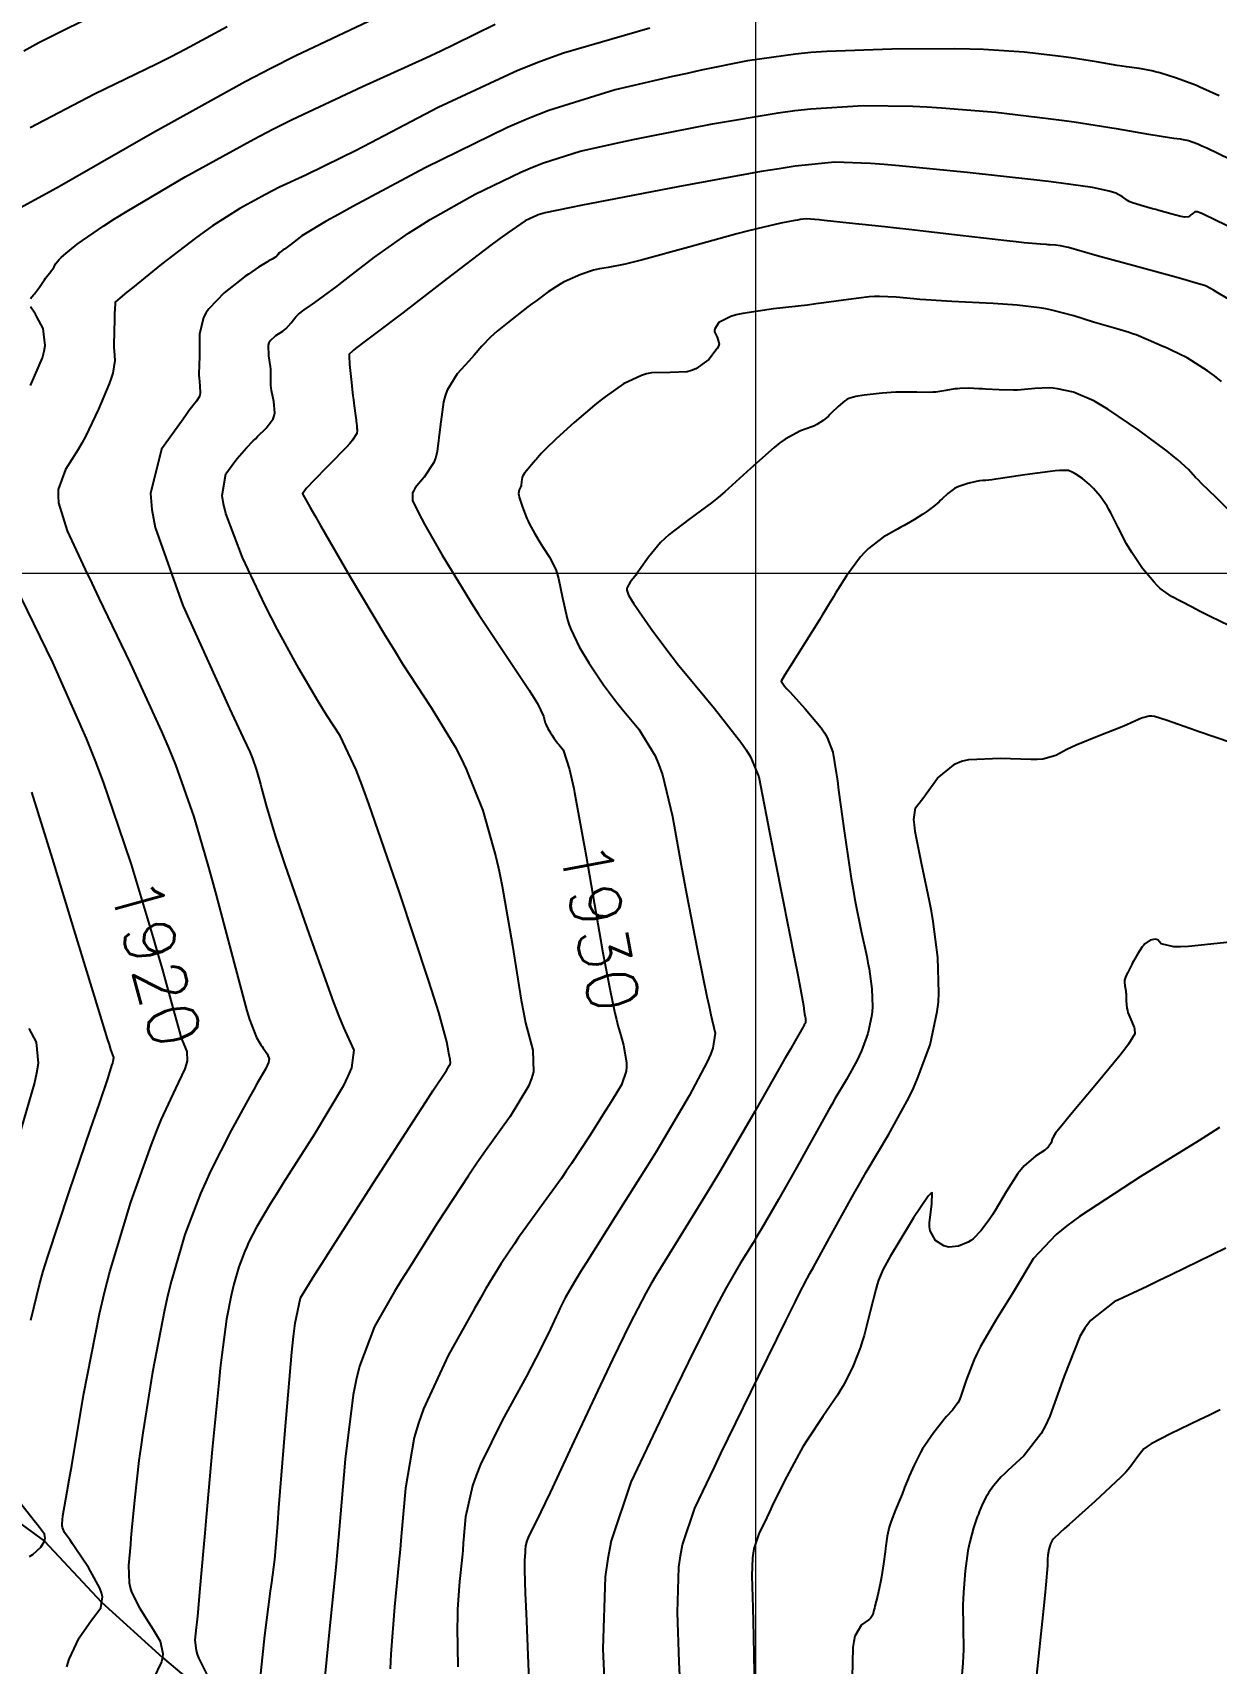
# Model space of a CAD drawing. Header units: metres. Extents: x 837117 to 838477, y 1189012 to 1191015.
# Drawn here: x 838221.9 to 838311.3, y 1189531.5 to 1189654.7 of the extents above; entities that cross this region are included whole.
import ezdxf

# ---------------------------------------------------------------- set-up
doc = ezdxf.new("R2010")
doc.units = ezdxf.units.M
doc.header["$LTSCALE"] = 0.3
doc.layers.add('COORD', color=7, linetype='Continuous', lineweight=20)
doc.layers.add('DRENAJE', color=5, linetype='Continuous', lineweight=25)
doc.layers.add('COTAS 10', color=1, linetype='Continuous')
doc.layers.add('COTAS INT', color=252, linetype='Continuous')
doc.styles.get("Standard").update_dxf_attribs({"font": 'simplex.shx'})

msp = doc.modelspace()

# ---------------------------------------------------------------- linework, layer by layer
at = {"layer": 'COORD'}
for p, q in [((838276.514, 1189013.872), (838276.514, 1191013.872)), ((837476.514, 1189613.872), (838476.514, 1189613.872))]:
    msp.add_line(p, q, dxfattribs=at)
at = {"layer": 'COTAS 10'}
for points, elevation in [([(838221.744, 1189634.603), (838221.981, 1189634.88), (838222.053, 1189634.971), (838222.128, 1189635.069), (838222.424, 1189635.476), (838222.733, 1189635.911), (838222.818, 1189636.025), (838222.901, 1189636.138), (838223.197, 1189636.524), (838223.442, 1189636.857), (838223.494, 1189636.936), (838223.538, 1189637.009), (838223.638, 1189637.227), (838223.923, 1189637.567), (838224.083, 1189637.717), (838224.279, 1189637.892), (838225.283, 1189638.728), (838227.283, 1189640.11), (838228.108, 1189640.63), (838229.05, 1189641.208), (838233.43, 1189643.79), (838238.614, 1189646.643), (838240.063, 1189647.391), (838241.519, 1189648.122), (838246.824, 1189650.614), (838251.609, 1189652.784), (838252.736, 1189653.312), (838253.777, 1189653.808), (838256.824, 1189655.337)], 1920), ([(838312.19, 1189634.573), (838311.271, 1189635.122), (838311.072, 1189635.237), (838310.897, 1189635.336), (838310.464, 1189635.559), (838309.513, 1189635.853), (838309.011, 1189635.996), (838308.405, 1189636.167), (838305.354, 1189637.006), (838302.284, 1189637.846), (838301.666, 1189638.016), (838301.149, 1189638.16), (838300.117, 1189638.453), (838299.738, 1189638.553), (838299.632, 1189638.575), (838299.524, 1189638.594), (838299.132, 1189638.639), (838298.716, 1189638.667), (838298.594, 1189638.675), (838298.469, 1189638.682), (838297.994, 1189638.708), (838296.765, 1189638.824), (838296.165, 1189638.889), (838295.452, 1189638.968), (838291.94, 1189639.37), (838288.073, 1189639.815), (838287.136, 1189639.921), (838286.258, 1189640.019), (838283.571, 1189640.312), (838281.668, 1189640.509), (838281.283, 1189640.546), (838280.961, 1189640.575), (838280.312, 1189640.62), (838279.871, 1189640.57), (838279.68, 1189640.54), (838279.458, 1189640.502), (838278.407, 1189640.308), (838276.58, 1189639.883), (838275.869, 1189639.7), (838275.07, 1189639.489), (838271.445, 1189638.492), (838267.955, 1189637.538), (838267.241, 1189637.354), (838266.637, 1189637.205), (838265.366, 1189636.956), (838264.71, 1189636.861), (838264.492, 1189636.809), (838264.26, 1189636.746), (838263.291, 1189636.422), (838262.265, 1189635.981), (838261.996, 1189635.843), (838261.733, 1189635.698), (838260.839, 1189635.116), (838259.903, 1189634.42), (838259.614, 1189634.202), (838259.313, 1189633.973), (838258.117, 1189633.056), (838256.989, 1189632.144), (838256.73, 1189631.917), (838256.494, 1189631.702), (838255.835, 1189631.021), (838255.241, 1189630.331), (838255.046, 1189630.11), (838254.838, 1189629.877), (838253.979, 1189628.926), (838253.206, 1189627.682), (838253.053, 1189627.263), (838252.927, 1189626.813), (838252.689, 1189624.916), (838252.463, 1189623.051), (838252.344, 1189622.62), (838252.2, 1189622.227), (838251.475, 1189621.113), (838250.8, 1189620.314), (838250.687, 1189620.118), (838250.607, 1189619.934), (838250.585, 1189619.36), (838251.046, 1189618.424), (838251.27, 1189618.011), (838251.537, 1189617.531), (838252.846, 1189615.242), (838254.545, 1189612.427), (838255.056, 1189611.615), (838255.584, 1189610.789), (838257.641, 1189607.69), (838259.4, 1189605.042), (838259.741, 1189604.5), (838260.019, 1189604.042), (838260.495, 1189603.079), (838260.583, 1189602.678), (838260.616, 1189602.574), (838260.653, 1189602.472), (838260.816, 1189602.132), (838261.002, 1189601.825), (838261.053, 1189601.744), (838261.104, 1189601.665), (838261.285, 1189601.398), (838261.499, 1189601.111), (838261.571, 1189601.02), (838261.648, 1189600.925), (838261.97, 1189600.537), (838262.453, 1189599.048), (838262.631, 1189598.257), (838262.763, 1189597.623), (838262.829, 1189597.303), (838263.705, 1189592.492), (838264.588, 1189587.382), (838264.79, 1189586.239), (838264.973, 1189585.213), (838265.483, 1189582.492), (838265.88, 1189580.65), (838265.991, 1189580.178), (838266.104, 1189579.724), (838266.315, 1189578.959), (838266.518, 1189578.221), (838266.751, 1189576.917), (838266.748, 1189576.587), (838266.717, 1189576.27), (838266.365, 1189575.24), (838265.669, 1189574.073), (838265.421, 1189573.67), (838265.149, 1189573.233), (838263.968, 1189571.366), (838262.597, 1189569.284), (838262.205, 1189568.711), (838261.809, 1189568.139), (838260.333, 1189566.086), (838258.948, 1189564.177), (838258.608, 1189563.695), (838258.288, 1189563.234), (838257.288, 1189561.739), (838256.143, 1189559.844), (838255.731, 1189559.131), (838255.278, 1189558.337), (838253.298, 1189554.787), (838251.432, 1189550.77), (838251.051, 1189549.68), (838250.729, 1189548.601), (838250.054, 1189544.787), (838249.749, 1189541.129), (838249.66, 1189540.149), (838249.569, 1189539.182), (838249.223, 1189535.808), (838248.959, 1189532.234), (838248.92, 1189531.142)], 1930), ([(838221.755, 1189628.045), (838222.671, 1189630.139), (838222.8, 1189630.626), (838222.875, 1189631.074), (838222.7, 1189632.359), (838222.233, 1189633.232), (838222.125, 1189633.42), (838222.026, 1189633.585), (838221.746, 1189633.986)], 1920), ([(838224.506, 1189531.291), (838224.683, 1189531.874), (838225.43, 1189533.473), (838226.187, 1189534.553), (838226.369, 1189534.81), (838226.54, 1189535.047), (838227.06, 1189535.749), (838227.187, 1189536.566), (838227.11, 1189536.876), (838226.984, 1189537.223), (838226.124, 1189538.777), (838225.132, 1189540.274), (838224.923, 1189540.585), (838224.741, 1189540.851), (838224.323, 1189541.436), (838224.163, 1189541.807), (838224.144, 1189541.938), (838224.137, 1189542.081), (838224.206, 1189542.699), (838224.532, 1189544.518), (838224.686, 1189545.418), (838224.869, 1189546.49), (838225.761, 1189551.795), (838226.962, 1189557.94), (838227.338, 1189559.543), (838227.734, 1189561.102), (838229.324, 1189566.376), (838230.888, 1189570.73), (838231.268, 1189571.71), (838231.624, 1189572.591), (838232.72, 1189574.958), (838233.426, 1189576.437), (838233.537, 1189576.759), (838233.611, 1189577.042), (838233.572, 1189577.749), (838233.244, 1189578.533), (838233.135, 1189578.865), (838233.019, 1189579.247), (838232.534, 1189581.041), (838231.722, 1189583.992), (838231.4, 1189585.103), (838231.036, 1189586.341), (838229.369, 1189591.874), (838228.398, 1189594.759), (838227.279, 1189598.083), (838226.648, 1189599.748), (838225.995, 1189601.389), (838223.445, 1189607.117), (838221.062, 1189612.042)], 1920), ([(838312.3, 1189585.995), (838309.184, 1189585.679), (838308.569, 1189585.653), (838308.062, 1189585.655), (838307.124, 1189585.885), (838306.852, 1189586.172), (838306.765, 1189586.21), (838306.672, 1189586.23), (838306.293, 1189586.15), (838305.893, 1189585.871), (838305.788, 1189585.765), (838305.684, 1189585.646), (838305.328, 1189585.111), (838305.026, 1189584.563), (838304.957, 1189584.435), (838304.895, 1189584.317), (838304.72, 1189583.98), (838304.593, 1189583.722), (838304.56, 1189583.655), (838304.527, 1189583.589), (838304.419, 1189583.369), (838304.351, 1189583.14), (838304.344, 1189583.07), (838304.343, 1189582.996), (838304.383, 1189582.705), (838304.443, 1189582.343), (838304.455, 1189582.224), (838304.464, 1189582.098), (838304.477, 1189581.575), (838304.528, 1189581.011), (838304.561, 1189580.858), (838304.602, 1189580.708), (838304.819, 1189580.177), (838305.029, 1189579.694), (838305.066, 1189579.573), (838305.093, 1189579.457), (838305.115, 1189579.085), (838304.649, 1189578.3), (838304.369, 1189577.924), (838304.023, 1189577.479), (838302.228, 1189575.299), (838300.403, 1189573.129), (838300.038, 1189572.69), (838299.733, 1189572.322), (838299.14, 1189571.577), (838298.968, 1189571.292), (838298.929, 1189571.213), (838298.893, 1189571.135), (838298.797, 1189570.854), (838298.574, 1189570.528), (838298.46, 1189570.422), (838298.322, 1189570.308), (838297.633, 1189569.84), (838296.782, 1189569.115), (838296.542, 1189568.84), (838296.3, 1189568.533), (838295.413, 1189567.155), (838294.579, 1189565.739), (838294.37, 1189565.408), (838294.172, 1189565.104), (838293.536, 1189564.226), (838292.926, 1189563.617), (838292.743, 1189563.482), (838292.554, 1189563.363), (838291.821, 1189563.053), (838291.085, 1189562.986), (838290.893, 1189563.02), (838290.707, 1189563.076), (838290.079, 1189563.467), (838289.677, 1189564.22), (838289.633, 1189564.503), (838289.619, 1189564.82), (838289.81, 1189566.237), (838289.828, 1189567.067), (838289.704, 1189567.015), (838289.524, 1189566.839), (838288.409, 1189565.185), (838287.158, 1189563.1), (838286.893, 1189562.653), (838286.662, 1189562.263), (838286.122, 1189561.324), (838285.785, 1189560.486), (838285.682, 1189560.16), (838285.575, 1189559.791), (838285.155, 1189558.12), (838284.687, 1189556.308), (838284.55, 1189555.852), (838284.408, 1189555.415), (838283.87, 1189554.003), (838283.177, 1189552.636), (838282.939, 1189552.229), (838282.68, 1189551.809), (838281.577, 1189550.187), (838280.381, 1189548.406), (838280.064, 1189547.885), (838279.753, 1189547.352), (838278.679, 1189545.327), (838277.753, 1189543.433), (838277.534, 1189542.983), (838277.333, 1189542.565), (838276.742, 1189541.321), (838276.367, 1189540.205), (838276.301, 1189539.867), (838276.251, 1189539.516), (838276.209, 1189538.146), (838276.283, 1189535.729), (838276.308, 1189534.718), (838276.333, 1189533.56), (838276.439, 1189528.146)], 1940)]:
    msp.add_lwpolyline(points, dxfattribs=dict(at, elevation=elevation))
at = {"layer": 'COTAS INT'}
for points, elevation in [([(838220.958, 1189641.464), (838222.947, 1189642.548), (838223.937, 1189643.107), (838225.116, 1189643.777), (838230.958, 1189647.132), (838237.972, 1189651.004), (838239.891, 1189652), (838241.799, 1189652.965), (838248.606, 1189656.174)], 1918), ([(838227.5, 1189656.468), (838222.387, 1189653.925), (838221.241, 1189653.299)], 1914), ([(838221.723, 1189647.536), (838226.592, 1189650.079), (838231.266, 1189652.335), (838232.387, 1189652.899), (838233.434, 1189653.435), (838236.592, 1189655.149)], 1916), ([(838268.513, 1189655.016), (838262.006, 1189653.141), (838260.261, 1189652.515), (838258.541, 1189651.844), (838252.532, 1189649.035), (838247.441, 1189646.361), (838246.298, 1189645.776), (838245.272, 1189645.256), (838242.532, 1189643.939), (838240.564, 1189643.014), (838240.024, 1189642.743), (838239.486, 1189642.465), (838237.562, 1189641.406), (838235.493, 1189640.091), (838234.864, 1189639.651), (838234.211, 1189639.178), (838231.648, 1189637.196), (838229.456, 1189635.424), (838229.037, 1189635.082), (838228.7, 1189634.806), (838228.158, 1189634.348), (838228.146, 1189634.256), (838228.142, 1189634.21), (838228.138, 1189634.155), (838228.121, 1189633.882), (838228.1, 1189633.408), (838228.094, 1189633.227), (838228.087, 1189633.023), (838228.062, 1189632.106), (838228.053, 1189631.127), (838228.057, 1189630.885), (838228.064, 1189630.655), (838228.113, 1189629.93), (838227.967, 1189628.975), (838227.852, 1189628.6), (838227.704, 1189628.177), (838226.899, 1189626.253), (838225.897, 1189624.193), (838225.625, 1189623.686), (838225.355, 1189623.206), (838224.402, 1189621.698), (838223.852, 1189620.179), (838223.836, 1189619.692), (838223.88, 1189619.176), (838224.532, 1189617.07), (838225.893, 1189614.141), (838226.383, 1189613.106), (838226.922, 1189611.973), (838229.281, 1189607.07), (838231.648, 1189601.924), (838232.193, 1189600.637), (838232.69, 1189599.41), (838234.084, 1189595.478), (838235.173, 1189591.758), (838235.478, 1189590.665), (838235.784, 1189589.545), (838236.9, 1189585.273), (838237.877, 1189581.576), (838238.095, 1189580.818), (838238.29, 1189580.176), (838238.806, 1189578.817), (838239.154, 1189578.26), (838239.243, 1189578.123), (838239.33, 1189577.993), (838239.617, 1189577.587), (838239.762, 1189577.189), (838239.758, 1189577.064), (838239.735, 1189576.933), (838239.495, 1189576.407), (838238.875, 1189575.353), (838238.612, 1189574.888), (838238.311, 1189574.349), (838236.894, 1189571.78), (838235.342, 1189568.717), (838234.955, 1189567.867), (838234.586, 1189567.017), (838233.406, 1189563.938), (838232.389, 1189560.466), (838232.122, 1189559.367), (838231.861, 1189558.209), (838230.972, 1189553.53), (838230.245, 1189548.965), (838230.087, 1189547.878), (838229.947, 1189546.869), (838229.598, 1189543.864), (838229.391, 1189541.586), (838229.342, 1189541.035), (838229.296, 1189540.518), (838229.158, 1189538.941), (838229.213, 1189537.628), (838229.288, 1189537.278), (838229.39, 1189536.935), (838229.974, 1189535.744), (838230.674, 1189534.657), (838230.848, 1189534.379), (838231.014, 1189534.11), (838231.545, 1189533.223), (838231.752, 1189532.282), (838231.715, 1189531.981), (838231.637, 1189531.661), (838231.012, 1189530.358)], 1922), ([(838311.483, 1189649.923), (838310.752, 1189650.249), (838310.036, 1189650.585), (838309.78, 1189650.69), (838309.5, 1189650.801), (838308.28, 1189651.245), (838307.01, 1189651.649), (838306.698, 1189651.733), (838306.404, 1189651.806), (838305.486, 1189651.972), (838304.496, 1189652.104), (838304.157, 1189652.155), (838303.79, 1189652.214), (838302.229, 1189652.479), (838300.331, 1189652.779), (838299.752, 1189652.86), (838299.149, 1189652.939), (838296.778, 1189653.214), (838293.709, 1189653.414), (838292.667, 1189653.445), (838291.541, 1189653.466), (838286.778, 1189653.455), (838281.878, 1189653.27), (838280.665, 1189653.181), (838279.515, 1189653.075), (838275.882, 1189652.559), (838272.386, 1189651.845), (838271.322, 1189651.615), (838270.217, 1189651.371), (838265.882, 1189650.374), (838260.882, 1189648.81), (838259.358, 1189648.209), (838257.774, 1189647.535), (838251.55, 1189644.492), (838246.097, 1189641.562), (838244.999, 1189640.958), (838244.08, 1189640.444), (838242.246, 1189639.34), (838241.668, 1189638.894), (838241.54, 1189638.796), (838241.425, 1189638.708), (838241.128, 1189638.484), (838240.936, 1189638.346), (838240.888, 1189638.312), (838240.843, 1189638.281), (838240.699, 1189638.185), (838240.577, 1189638.092), (838240.546, 1189638.062), (838240.516, 1189638.031), (838240.416, 1189637.903), (838240.296, 1189637.769), (838240.253, 1189637.733), (838240.205, 1189637.699), (838239.998, 1189637.581), (838239.696, 1189637.421), (838239.588, 1189637.36), (838239.47, 1189637.291), (838238.959, 1189636.981), (838238.211, 1189636.464), (838237.944, 1189636.265), (838237.65, 1189636.041), (838236.374, 1189635.031), (838235.21, 1189633.843), (838234.988, 1189633.507), (838234.809, 1189633.169), (838234.525, 1189631.923), (838234.517, 1189630.79), (838234.512, 1189630.523), (838234.507, 1189630.276), (838234.477, 1189629.551), (838234.466, 1189628.954), (838234.471, 1189628.787), (838234.48, 1189628.619), (838234.545, 1189628.007), (838234.561, 1189627.454), (838234.54, 1189627.324), (838234.507, 1189627.203), (838234.298, 1189626.85), (838233.721, 1189626.121), (838233.456, 1189625.763), (838233.147, 1189625.338), (838231.653, 1189623.241), (838230.809, 1189619.887), (838230.909, 1189618.669), (838231.155, 1189617.327), (838233.248, 1189611.437), (838235.797, 1189605.823), (838236.331, 1189604.655), (838236.789, 1189603.654), (838237.822, 1189601.437), (838238.303, 1189600.391), (838238.414, 1189600.129), (838238.515, 1189599.88), (838238.798, 1189599.081), (838239.045, 1189598.223), (838239.123, 1189597.936), (838239.206, 1189597.628), (838239.539, 1189596.339), (838240.257, 1189593.974), (838240.583, 1189592.987), (838240.963, 1189591.856), (838242.792, 1189586.576), (838244.64, 1189581.455), (838245.032, 1189580.425), (838245.373, 1189579.564), (838246.172, 1189577.853), (838245.996, 1189576.509), (838245.722, 1189575.878), (838245.35, 1189575.135), (838243.195, 1189571.521), (838240.826, 1189567.798), (838240.318, 1189566.988), (838239.876, 1189566.273), (838238.817, 1189564.486), (838238.226, 1189563.319), (838238.079, 1189562.996), (838237.938, 1189562.672), (838237.489, 1189561.5), (838237.102, 1189560.177), (838237, 1189559.759), (838236.901, 1189559.318), (838236.562, 1189557.536), (838236.199, 1189554.854), (838236.085, 1189553.845), (838235.964, 1189552.72), (838235.477, 1189547.698), (838235.012, 1189542.575), (838234.906, 1189541.387), (838234.808, 1189540.299), (838234.537, 1189537.203), (838234.353, 1189535.115), (838234.31, 1189534.663), (838234.272, 1189534.265), (838234.164, 1189533.286), (838234.251, 1189532.512), (838234.335, 1189532.245), (838234.444, 1189531.954), (838235.058, 1189530.712)], 1924), ([(838239.084, 1189530.271), (838239.442, 1189533.65), (838239.884, 1189536.987), (838239.973, 1189537.664), (838240.047, 1189538.234), (838240.194, 1189539.401), (838240.344, 1189541.183), (838240.421, 1189542.14), (838240.513, 1189543.298), (838240.971, 1189549.158), (838241.491, 1189555.056), (838241.621, 1189556.238), (838241.745, 1189557.224), (838242.147, 1189559.158), (838243.217, 1189560.899), (838243.764, 1189561.763), (838244.418, 1189562.793), (838247.687, 1189567.894), (838250.945, 1189572.949), (838251.594, 1189573.949), (838252.132, 1189574.777), (838253.16, 1189576.324), (838253.392, 1189576.707), (838253.429, 1189576.8), (838253.455, 1189576.888), (838253.447, 1189577.158), (838253.356, 1189577.501), (838253.329, 1189577.636), (838253.3, 1189577.787), (838253.19, 1189578.476), (838252.572, 1189580.691), (838252.224, 1189581.805), (838251.799, 1189583.136), (838249.625, 1189589.749), (838247.306, 1189596.45), (838246.791, 1189597.836), (838246.33, 1189599.019), (838245.122, 1189601.596), (838244.128, 1189603.134), (838243.802, 1189603.662), (838243.455, 1189604.233), (838242.018, 1189606.664), (838240.404, 1189609.607), (838239.946, 1189610.501), (838239.482, 1189611.429), (838237.766, 1189615.068), (838236.506, 1189618.383), (838236.33, 1189619.108), (838236.23, 1189619.748), (838236.492, 1189621.362), (838237.189, 1189622.315), (838237.363, 1189622.538), (838237.529, 1189622.744), (838238.057, 1189623.343), (838238.575, 1189623.864), (838238.734, 1189624.021), (838238.899, 1189624.183), (838239.552, 1189624.814), (838240.065, 1189625.531), (838240.142, 1189625.747), (838240.19, 1189625.97), (838240.131, 1189626.842), (838239.947, 1189627.668), (838239.917, 1189627.863), (838239.896, 1189628.043), (838239.896, 1189628.573), (838239.911, 1189629.101), (838239.899, 1189629.281), (838239.881, 1189629.475), (838239.757, 1189630.297), (838239.736, 1189631.089), (838239.782, 1189631.264), (838239.85, 1189631.419), (838240.284, 1189631.822), (838240.813, 1189632.138), (838240.941, 1189632.24), (838241.062, 1189632.347), (838241.432, 1189632.787), (838241.775, 1189633.228), (838241.878, 1189633.336), (838241.985, 1189633.438), (838242.404, 1189633.758), (838242.9, 1189634.087), (838243.055, 1189634.195), (838243.219, 1189634.31), (838243.879, 1189634.788), (838244.902, 1189635.558), (838245.295, 1189635.859), (838245.736, 1189636.196), (838247.725, 1189637.729), (838250.291, 1189639.54), (838251.095, 1189640.053), (838251.94, 1189640.571), (838255.331, 1189642.482), (838258.77, 1189644.164), (838259.645, 1189644.536), (838260.487, 1189644.868), (838263.25, 1189645.732), (838266.332, 1189646.416), (838267.375, 1189646.634), (838268.5, 1189646.865), (838273.25, 1189647.804), (838278.21, 1189648.636), (838279.468, 1189648.799), (838280.676, 1189648.934), (838284.623, 1189649.177), (838288.359, 1189649.133), (838289.434, 1189649.086), (838290.527, 1189649.024), (838294.623, 1189648.675), (838298.58, 1189648.215), (838299.586, 1189648.083), (838300.552, 1189647.949), (838303.72, 1189647.448), (838306.159, 1189647.024), (838306.667, 1189646.938), (838307.103, 1189646.866), (838308.071, 1189646.721), (838308.54, 1189646.662), (838308.661, 1189646.644), (838308.778, 1189646.625), (838309.167, 1189646.55), (838309.873, 1189646.287), (838310.189, 1189646.149), (838310.558, 1189645.983), (838312.329, 1189645.147)], 1926), ([(838312.084, 1189640.111), (838311.105, 1189640.586), (838310.376, 1189640.931), (838310.226, 1189640.999), (838310.099, 1189641.055), (838309.824, 1189641.161), (838309.695, 1189641.159), (838309.659, 1189641.149), (838309.623, 1189641.133), (838309.492, 1189641.041), (838309.363, 1189640.927), (838309.327, 1189640.898), (838309.292, 1189640.87), (838309.166, 1189640.781), (838308.887, 1189640.766), (838308.756, 1189640.785), (838308.601, 1189640.814), (838307.844, 1189641.004), (838306.946, 1189641.255), (838306.702, 1189641.324), (838306.46, 1189641.391), (838305.603, 1189641.631), (838304.871, 1189641.876), (838304.709, 1189641.948), (838304.564, 1189642.02), (838304.186, 1189642.295), (838303.679, 1189642.575), (838303.452, 1189642.652), (838303.188, 1189642.728), (838301.924, 1189642.997), (838299.557, 1189643.334), (838298.598, 1189643.452), (838297.507, 1189643.581), (838292.468, 1189644.136), (838287.345, 1189644.634), (838286.202, 1189644.726), (838285.177, 1189644.799), (838282.468, 1189644.899), (838279.475, 1189644.598), (838278.272, 1189644.418), (838276.906, 1189644.197), (838270.618, 1189643.049), (838264.615, 1189641.885), (838263.428, 1189641.653), (838262.446, 1189641.461), (838260.618, 1189641.091), (838260.093, 1189640.926), (838259.932, 1189640.863), (838259.766, 1189640.792), (838259.112, 1189640.472), (838257.782, 1189639.58), (838257.19, 1189639.148), (838256.501, 1189638.636), (838253.204, 1189636.119), (838249.865, 1189633.543), (838249.15, 1189632.994), (838248.526, 1189632.517), (838247.026, 1189631.383), (838246.289, 1189630.826), (838246.146, 1189630.711), (838246.028, 1189630.613), (838245.82, 1189630.401), (838245.819, 1189630.047), (838245.831, 1189629.86), (838245.849, 1189629.633), (838245.962, 1189628.491), (838246.098, 1189627.252), (838246.132, 1189626.965), (838246.164, 1189626.701), (838246.263, 1189625.949), (838246.336, 1189625.438), (838246.352, 1189625.327), (838246.365, 1189625.228), (838246.394, 1189624.977), (838246.404, 1189624.791), (838246.405, 1189624.734), (838246.406, 1189624.673), (838246.402, 1189624.43), (838246.077, 1189623.906), (838245.874, 1189623.668), (838245.623, 1189623.39), (838244.311, 1189622.049), (838243.009, 1189620.737), (838242.764, 1189620.478), (838242.569, 1189620.263), (838242.283, 1189619.862), (838242.861, 1189618.836), (838243.211, 1189618.228), (838243.644, 1189617.479), (838245.893, 1189613.601), (838248.524, 1189609.172), (838249.198, 1189608.074), (838249.848, 1189607.033), (838251.997, 1189603.739), (838253.807, 1189600.762), (838254.243, 1189599.921), (838254.652, 1189599.071), (838255.894, 1189595.943), (838256.882, 1189592.448), (838257.131, 1189591.368), (838257.369, 1189590.239), (838258.139, 1189585.758), (838258.801, 1189581.625), (838258.971, 1189580.716), (838259.136, 1189579.909), (838259.682, 1189577.845), (838259.728, 1189576.228), (838259.577, 1189575.703), (838259.354, 1189575.144), (838257.959, 1189572.847), (838255.989, 1189570.084), (838255.404, 1189569.233), (838254.802, 1189568.343), (838252.488, 1189564.817), (838250.281, 1189561.319), (838249.747, 1189560.447), (838249.247, 1189559.618), (838247.722, 1189556.973), (838246.589, 1189553.997), (838246.336, 1189552.959), (838246.11, 1189551.828), (838245.513, 1189546.973), (838245.069, 1189541.645), (838244.939, 1189540.217), (838244.806, 1189538.809), (838244.303, 1189533.894), (838243.889, 1189529.772)], 1928), ([(838311.677, 1189628.353), (838311.13, 1189628.783), (838310.62, 1189629.164), (838309.071, 1189630.131), (838307.826, 1189630.73), (838307.505, 1189630.88), (838307.196, 1189631.022), (838306.168, 1189631.479), (838305.217, 1189631.858), (838304.956, 1189631.953), (838304.696, 1189632.042), (838303.765, 1189632.325), (838302.703, 1189632.627), (838302.36, 1189632.729), (838301.997, 1189632.838), (838300.509, 1189633.297), (838298.865, 1189633.731), (838298.403, 1189633.824), (838297.939, 1189633.906), (838296.238, 1189634.104), (838294.436, 1189634.224), (838293.908, 1189634.256), (838293.367, 1189634.288), (838291.307, 1189634.4), (838289.359, 1189634.513), (838288.889, 1189634.546), (838288.449, 1189634.58), (838287.108, 1189634.708), (838285.861, 1189634.765), (838285.479, 1189634.753), (838285.082, 1189634.73), (838283.518, 1189634.547), (838281.635, 1189634.278), (838281.037, 1189634.2), (838280.406, 1189634.121), (838277.847, 1189633.822), (838275.524, 1189633.477), (838275.04, 1189633.369), (838274.626, 1189633.255), (838273.708, 1189632.799), (838273.409, 1189632.33), (838273.385, 1189632.208), (838273.387, 1189632.089), (838273.605, 1189631.687), (838273.741, 1189631.199), (838273.69, 1189631.026), (838273.601, 1189630.836), (838272.961, 1189630.012), (838271.972, 1189629.294), (838271.662, 1189629.172), (838271.337, 1189629.082), (838270.034, 1189629.034), (838268.644, 1189629.001), (838268.264, 1189628.922), (838267.885, 1189628.812), (838266.535, 1189628.162), (838265.147, 1189627.198), (838264.745, 1189626.89), (838264.335, 1189626.564), (838262.79, 1189625.241), (838261.444, 1189624.014), (838261.16, 1189623.748), (838260.914, 1189623.515), (838260.345, 1189622.942), (838260.034, 1189622.586), (838259.951, 1189622.489), (838259.869, 1189622.394), (838259.584, 1189622.057), (838259.332, 1189621.76), (838259.271, 1189621.689), (838259.214, 1189621.623), (838259.039, 1189621.425), (838258.915, 1189621.227), (838258.891, 1189621.16), (838258.871, 1189621.088), (838258.833, 1189620.785), (838258.797, 1189620.487), (838258.778, 1189620.418), (838258.755, 1189620.356), (838258.639, 1189620.178), (838258.591, 1189619.891), (838258.611, 1189619.759), (838258.645, 1189619.605), (838258.887, 1189618.858), (838259.231, 1189618.011), (838259.329, 1189617.793), (838259.429, 1189617.583), (838259.8, 1189616.883), (838260.207, 1189616.209), (838260.329, 1189616.014), (838260.456, 1189615.816), (838260.948, 1189615.074), (838261.415, 1189614.138), (838261.526, 1189613.818), (838261.628, 1189613.472), (838261.93, 1189612.003), (838262.274, 1189610.439), (838262.402, 1189610.033), (838262.545, 1189609.639), (838263.182, 1189608.312), (838263.907, 1189607.113), (838264.106, 1189606.799), (838264.304, 1189606.493), (838265.01, 1189605.451), (838265.845, 1189604.333), (838266.124, 1189603.978), (838266.424, 1189603.604), (838267.679, 1189602.092), (838268.916, 1189600.084), (838269.203, 1189599.397), (838269.467, 1189598.653), (838270.223, 1189595.495), (838270.875, 1189591.816), (838271.074, 1189590.743), (838271.28, 1189589.647), (838272.09, 1189585.495), (838272.822, 1189581.902), (838272.98, 1189581.158), (838273.117, 1189580.523), (838273.45, 1189579.136), (838273.273, 1189577.997), (838273.09, 1189577.519), (838272.848, 1189576.969), (838271.488, 1189574.395), (838269.573, 1189571.147), (838268.981, 1189570.173), (838268.362, 1189569.166), (838265.903, 1189565.259), (838263.721, 1189561.816), (838263.276, 1189561.102), (838262.901, 1189560.491), (838262.121, 1189559.149), (838261.727, 1189558.333), (838261.594, 1189558.054), (838261.452, 1189557.752), (838260.851, 1189556.472), (838259.916, 1189554.598), (838259.563, 1189553.922), (838259.168, 1189553.178), (838257.399, 1189549.924), (838255.73, 1189546.551), (838255.398, 1189545.732), (838255.122, 1189544.963), (838254.596, 1189542.601), (838254.43, 1189540.614), (838254.382, 1189540.081), (838254.332, 1189539.556), (838254.144, 1189537.722), (838254.004, 1189535.651), (838253.985, 1189534.975), (838253.974, 1189534.256), (838254.005, 1189531.291)], 1932), ([(838312.327, 1189618.525), (838311.26, 1189619.592), (838310.165, 1189620.645), (838309.926, 1189620.885), (838309.713, 1189621.103), (838309.175, 1189621.705), (838308.38, 1189622.438), (838308.006, 1189622.74), (838307.566, 1189623.083), (838305.42, 1189624.677), (838303.095, 1189626.254), (838302.542, 1189626.587), (838302.028, 1189626.874), (838300.5, 1189627.537), (838299.279, 1189627.804), (838298.959, 1189627.843), (838298.647, 1189627.865), (838297.584, 1189627.817), (838296.552, 1189627.71), (838296.259, 1189627.696), (838295.964, 1189627.688), (838294.872, 1189627.717), (838293.846, 1189627.779), (838293.592, 1189627.793), (838293.352, 1189627.805), (838292.59, 1189627.835), (838291.914, 1189627.821), (838291.726, 1189627.805), (838291.539, 1189627.784), (838290.86, 1189627.665), (838290.112, 1189627.55), (838289.88, 1189627.533), (838289.637, 1189627.522), (838288.672, 1189627.532), (838287.642, 1189627.552), (838287.358, 1189627.547), (838287.074, 1189627.537), (838286.055, 1189627.464), (838285.133, 1189627.365), (838284.91, 1189627.339), (838284.702, 1189627.313), (838284.067, 1189627.224), (838283.53, 1189627.053), (838283.384, 1189626.975), (838283.238, 1189626.885), (838282.718, 1189626.448), (838282.235, 1189625.969), (838282.111, 1189625.852), (838281.992, 1189625.741), (838281.601, 1189625.395), (838281.12, 1189625.09), (838280.945, 1189625.005), (838280.751, 1189624.92), (838279.896, 1189624.61), (838278.723, 1189623.986), (838278.328, 1189623.703), (838277.902, 1189623.372), (838276.11, 1189621.777), (838274.184, 1189620.026), (838273.675, 1189619.595), (838273.175, 1189619.189), (838271.455, 1189617.917), (838269.981, 1189616.805), (838269.636, 1189616.498), (838269.318, 1189616.192), (838268.401, 1189615.093), (838267.742, 1189614.134), (838267.588, 1189613.918), (838267.445, 1189613.722), (838267.031, 1189613.192), (838266.805, 1189612.801), (838266.781, 1189612.693), (838266.775, 1189612.586), (838266.89, 1189612.201), (838267.309, 1189611.553), (838267.494, 1189611.281), (838267.709, 1189610.969), (838268.735, 1189609.503), (838270.191, 1189607.554), (838270.678, 1189606.936), (838271.2, 1189606.284), (838273.389, 1189603.648), (838275.378, 1189601.12), (838275.775, 1189600.537), (838276.105, 1189600.004), (838276.741, 1189598.498), (838277.132, 1189596.402), (838277.308, 1189595.495), (838277.514, 1189594.448), (838278.498, 1189589.489), (838279.46, 1189584.647), (838279.65, 1189583.673), (838279.807, 1189582.857), (838280.101, 1189581.237), (838280.169, 1189580.747), (838280.184, 1189580.644), (838280.198, 1189580.556), (838280.233, 1189580.357), (838280.255, 1189580.257), (838280.259, 1189580.232), (838280.264, 1189580.208), (838280.275, 1189580.129), (838280.277, 1189580.059), (838280.275, 1189580.039), (838280.273, 1189580.02), (838280.259, 1189579.953), (838280.234, 1189579.885), (838280.225, 1189579.866), (838280.216, 1189579.846), (838280.175, 1189579.773), (838280.13, 1189579.696), (838280.117, 1189579.674), (838280.105, 1189579.652), (838280.059, 1189579.569), (838279.474, 1189578.546), (838279.122, 1189577.931), (838278.687, 1189577.172), (838276.428, 1189573.231), (838273.835, 1189568.771), (838273.189, 1189567.683), (838272.575, 1189566.66), (838270.618, 1189563.5), (838268.996, 1189560.865), (838268.594, 1189560.173), (838268.211, 1189559.497), (838266.998, 1189557.192), (838265.697, 1189554.5), (838265.26, 1189553.58), (838264.789, 1189552.585), (838262.808, 1189548.361), (838260.976, 1189544.452), (838260.598, 1189543.656), (838260.277, 1189542.983), (838259.318, 1189541.046), (838259.265, 1189540.915), (838259.221, 1189540.792), (838259.137, 1189540.415), (838259.111, 1189540.098), (838259.103, 1189540.013), (838259.095, 1189539.929), (838259.065, 1189539.636), (838259.043, 1189539.306), (838259.04, 1189539.198), (838259.038, 1189539.083), (838259.043, 1189538.609), (838259.112, 1189536.814), (838259.15, 1189535.865), (838259.197, 1189534.721), (838259.436, 1189528.959)], 1934), ([(838314.47, 1189608.832), (838310.825, 1189610.607), (838310.059, 1189610.987), (838309.397, 1189611.318), (838307.883, 1189612.111), (838307.046, 1189612.727), (838306.811, 1189612.946), (838306.575, 1189613.186), (838305.711, 1189614.232), (838304.898, 1189615.424), (838304.695, 1189615.757), (838304.5, 1189616.092), (838303.875, 1189617.309), (838303.324, 1189618.419), (838303.175, 1189618.686), (838303.029, 1189618.934), (838302.517, 1189619.684), (838302.007, 1189620.273), (838301.861, 1189620.42), (838301.714, 1189620.56), (838301.169, 1189621.009), (838300.668, 1189621.349), (838300.548, 1189621.421), (838300.437, 1189621.483), (838300.108, 1189621.626), (838299.438, 1189621.623), (838299.113, 1189621.593), (838298.727, 1189621.551), (838296.829, 1189621.293), (838294.979, 1189621.02), (838294.623, 1189620.968), (838294.336, 1189620.927), (838293.865, 1189620.861), (838293.816, 1189620.864), (838293.795, 1189620.864), (838293.77, 1189620.865), (838293.653, 1189620.869), (838293.394, 1189620.838), (838293.28, 1189620.816), (838293.147, 1189620.79), (838292.516, 1189620.647), (838291.828, 1189620.423), (838291.659, 1189620.345), (838291.501, 1189620.259), (838291.01, 1189619.89), (838290.581, 1189619.485), (838290.462, 1189619.377), (838290.344, 1189619.27), (838289.914, 1189618.897), (838289.434, 1189618.527), (838289.283, 1189618.423), (838289.125, 1189618.317), (838288.489, 1189617.927), (838287.711, 1189617.479), (838287.463, 1189617.337), (838287.201, 1189617.188), (838286.139, 1189616.583), (838285.012, 1189615.739), (838284.71, 1189615.439), (838284.411, 1189615.109), (838283.366, 1189613.677), (838282.537, 1189612.354), (838282.375, 1189612.093), (838282.242, 1189611.877), (838282.004, 1189611.48), (838281.699, 1189610.975), (838281.523, 1189610.691), (838281.308, 1189610.346), (838280.201, 1189608.58), (838279.097, 1189606.819), (838278.884, 1189606.477), (838278.71, 1189606.198), (838278.416, 1189605.714), (838278.675, 1189605.351), (838278.851, 1189605.148), (838279.071, 1189604.9), (838280.242, 1189603.634), (838281.454, 1189602.184), (838281.701, 1189601.82), (838281.908, 1189601.473), (838282.336, 1189600.355), (838282.578, 1189598.804), (838282.668, 1189598.184), (838282.767, 1189597.481), (838283.212, 1189594.251), (838283.715, 1189590.822), (838283.852, 1189589.992), (838283.988, 1189589.215), (838284.473, 1189586.842), (838284.886, 1189584.937), (838284.977, 1189584.454), (838285.058, 1189583.992), (838285.268, 1189582.484), (838285.309, 1189581.125), (838285.284, 1189580.757), (838285.242, 1189580.392), (838284.961, 1189579.101), (838284.482, 1189577.799), (838284.315, 1189577.426), (838284.135, 1189577.048), (838283.361, 1189575.641), (838282.489, 1189574.167), (838282.247, 1189573.747), (838282.005, 1189573.321), (838281.126, 1189571.742), (838280.144, 1189569.969), (838279.837, 1189569.422), (838279.515, 1189568.851), (838278.223, 1189566.582), (838276.933, 1189564.363), (838276.612, 1189563.822), (838276.306, 1189563.313), (838275.332, 1189561.741), (838274.272, 1189559.914), (838273.911, 1189559.244), (838273.522, 1189558.503), (838271.875, 1189555.235), (838270.024, 1189551.431), (838269.506, 1189550.352), (838268.986, 1189549.263), (838267.089, 1189545.235), (838265.602, 1189540.811), (838265.34, 1189539.471), (838265.144, 1189538.082), (838264.975, 1189532.651), (838265.189, 1189527.616)], 1936), ([(838270.77, 1189530.598), (838270.736, 1189531.672), (838270.592, 1189535.398), (838270.697, 1189538.799), (838270.821, 1189539.669), (838270.985, 1189540.508), (838271.916, 1189543.278), (838273.381, 1189546.364), (838273.882, 1189547.402), (838274.423, 1189548.52), (838276.722, 1189553.219), (838278.789, 1189557.418), (838279.184, 1189558.221), (838279.503, 1189558.868), (838280.016, 1189559.903), (838280.027, 1189559.919), (838280.038, 1189559.941), (838280.044, 1189559.955), (838280.046, 1189559.963), (838280.051, 1189559.981), (838280.386, 1189560.604), (838280.596, 1189560.99), (838280.857, 1189561.468), (838282.221, 1189563.966), (838283.916, 1189567.01), (838284.385, 1189567.833), (838284.854, 1189568.646), (838286.546, 1189571.51), (838288.053, 1189574.251), (838288.406, 1189574.987), (838288.729, 1189575.712), (838289.664, 1189578.249), (838290.211, 1189580.763), (838290.292, 1189581.475), (838290.341, 1189582.192), (838290.262, 1189584.838), (838289.902, 1189587.567), (838289.775, 1189588.338), (838289.636, 1189589.114), (838289.032, 1189591.971), (838288.546, 1189594.375), (838288.481, 1189594.865), (838288.446, 1189595.28), (838288.569, 1189596.147), (838289.019, 1189596.72), (838289.19, 1189596.949), (838289.381, 1189597.209), (838290.235, 1189598.404), (838291.561, 1189599.485), (838292.049, 1189599.673), (838292.589, 1189599.812), (838294.976, 1189599.913), (838297.276, 1189599.815), (838297.762, 1189599.829), (838298.183, 1189599.861), (838299.158, 1189600.126), (838299.994, 1189600.587), (838300.328, 1189600.742), (838300.706, 1189600.909), (838302.441, 1189601.614), (838304.163, 1189602.296), (838304.533, 1189602.449), (838304.857, 1189602.587), (838305.641, 1189602.956), (838306.218, 1189603.097), (838306.412, 1189603.09), (838306.62, 1189603.065), (838307.493, 1189602.808), (838308.838, 1189602.309), (838309.343, 1189602.13), (838309.906, 1189601.933), (838312.42, 1189601.076)], 1938), ([(838221.788, 1189557.454), (838222.433, 1189560.156), (838222.722, 1189561.154), (838223.059, 1189562.261), (838224.674, 1189567.162), (838226.297, 1189571.895), (838226.639, 1189572.895), (838226.934, 1189573.76), (838227.614, 1189575.766), (838227.908, 1189576.687), (838227.96, 1189576.869), (838227.999, 1189577.019), (838228.036, 1189577.294), (838227.828, 1189577.907), (838227.714, 1189578.269), (838227.575, 1189578.714), (838226.867, 1189581.018), (838225.062, 1189586.938), (838223.417, 1189592.328), (838221.86, 1189597.33)], 1918), ([(838220.904, 1189571.338), (838222.068, 1189575.318), (838222.242, 1189576.149), (838222.351, 1189576.862), (838222.209, 1189578.456), (838221.643, 1189579.495)], 1916), ([(838311.506, 1189572.006), (838310.82, 1189571.564), (838309.971, 1189571.027), (838305.536, 1189568.284), (838300.947, 1189565.283), (838299.999, 1189564.583), (838299.191, 1189563.94), (838297.439, 1189562.089), (838296.5, 1189560.478), (838296.204, 1189559.987), (838295.893, 1189559.476), (838294.64, 1189557.467), (838293.471, 1189555.47), (838293.213, 1189554.966), (838292.984, 1189554.485), (838292.392, 1189552.924), (838291.988, 1189551.713), (838291.877, 1189551.451), (838291.767, 1189551.222), (838291.371, 1189550.661), (838290.912, 1189550.188), (838290.762, 1189550.014), (838290.601, 1189549.822), (838289.94, 1189548.974), (838289.272, 1189548.009), (838289.107, 1189547.742), (838288.951, 1189547.476), (838288.462, 1189546.519), (838288.09, 1189545.678), (838288.008, 1189545.485), (838287.935, 1189545.309), (838287.747, 1189544.817), (838287.564, 1189544.33), (838287.495, 1189544.157), (838287.417, 1189543.967), (838287.068, 1189543.146), (838286.727, 1189542.273), (838286.653, 1189542.052), (838286.589, 1189541.839), (838286.436, 1189541.143), (838286.336, 1189540.433), (838286.306, 1189540.212), (838286.274, 1189539.979), (838286.151, 1189539.05), (838286.002, 1189538.071), (838285.954, 1189537.807), (838285.904, 1189537.546), (838285.696, 1189536.631), (838285.506, 1189535.87), (838285.466, 1189535.706), (838285.431, 1189535.564), (838285.352, 1189535.219), (838285.193, 1189534.973), (838285.107, 1189534.892), (838285.004, 1189534.805), (838284.482, 1189534.446), (838283.987, 1189533.596), (838283.9, 1189533.199), (838283.836, 1189532.733), (838283.787, 1189530.467)], 1942), ([(838311.993, 1189562.9), (838307.875, 1189560.896), (838306.92, 1189560.436), (838306.046, 1189560.016), (838303.559, 1189558.842), (838301.786, 1189557.432), (838301.363, 1189556.863), (838300.968, 1189556.218), (838299.784, 1189553.245), (838298.713, 1189550.206), (838298.389, 1189549.519), (838298.053, 1189548.9), (838296.739, 1189547.219), (838295.542, 1189546.115), (838295.279, 1189545.858), (838295.046, 1189545.623), (838294.451, 1189544.95), (838294.083, 1189544.417), (838293.992, 1189544.27), (838293.906, 1189544.124), (838293.636, 1189543.596), (838293.385, 1189542.997), (838293.311, 1189542.806), (838293.235, 1189542.603), (838292.944, 1189541.778), (838292.662, 1189540.735), (838292.593, 1189540.395), (838292.527, 1189540.033), (838292.318, 1189538.537), (838292.181, 1189536.887), (838292.161, 1189536.428), (838292.148, 1189535.967), (838292.166, 1189534.291), (838292.18, 1189532.57), (838292.166, 1189532.081), (838292.143, 1189531.587), (838291.996, 1189529.754)], 1944), ([(838311.575, 1189550.7), (838310.76, 1189550.296), (838310.007, 1189549.926), (838307.813, 1189548.878), (838306.35, 1189548.114), (838306.058, 1189547.923), (838305.815, 1189547.742), (838305.347, 1189547.164), (838304.76, 1189546.33), (838304.442, 1189545.987), (838304.058, 1189545.596), (838302.108, 1189543.778), (838300.172, 1189542.042), (838299.797, 1189541.703), (838299.49, 1189541.424), (838298.962, 1189540.926), (838298.893, 1189540.826), (838298.877, 1189540.799), (838298.86, 1189540.771), (838298.81, 1189540.672), (838298.763, 1189540.56), (838298.749, 1189540.525), (838298.735, 1189540.487), (838298.68, 1189540.333), (838298.628, 1189540.138), (838298.615, 1189540.074), (838298.603, 1189540.006), (838298.563, 1189539.726), (838298.538, 1189539.418), (838298.534, 1189539.332), (838298.532, 1189539.246), (838298.535, 1189538.932), (838298.416, 1189537.473), (838298.337, 1189536.663), (838298.238, 1189535.679), (838297.711, 1189530.661)], 1946), ([(838221.687, 1189539.606), (838221.929, 1189539.775), (838222.53, 1189540.325), (838222.807, 1189540.781), (838222.845, 1189540.891), (838222.866, 1189540.993), (838222.804, 1189541.301), (838222.426, 1189541.81), (838222.248, 1189542.04), (838222.038, 1189542.307), (838221.016, 1189543.591)], 1918)]:
    msp.add_lwpolyline(points, dxfattribs=dict(at, elevation=elevation))
at = {"layer": 'DRENAJE'}
for p, q in [((838217.341, 1189544.746), (838222.807, 1189540.781)), ((838222.807, 1189540.781), (838227.124, 1189536.157)), ((838227.124, 1189536.157), (838231.715, 1189531.981)), ((838231.715, 1189531.981), (838236.592, 1189527.897))]:
    msp.add_line(p, q, dxfattribs=at)

# ---------------------------------------------------------------- texts
at = {"layer": 'COTAS 10', "char_height": 3.8, "attachment_point": 7}
for s, insert, rotation in [('1930', (838261.665, 1189593.226, 1930), 280.79127), ('1920', (838227.662, 1189590.26, 1920), 285.35238)]:
    msp.add_mtext(s, dxfattribs=dict(at, insert=insert, rotation=rotation))

doc.saveas('drawing.dxf')
